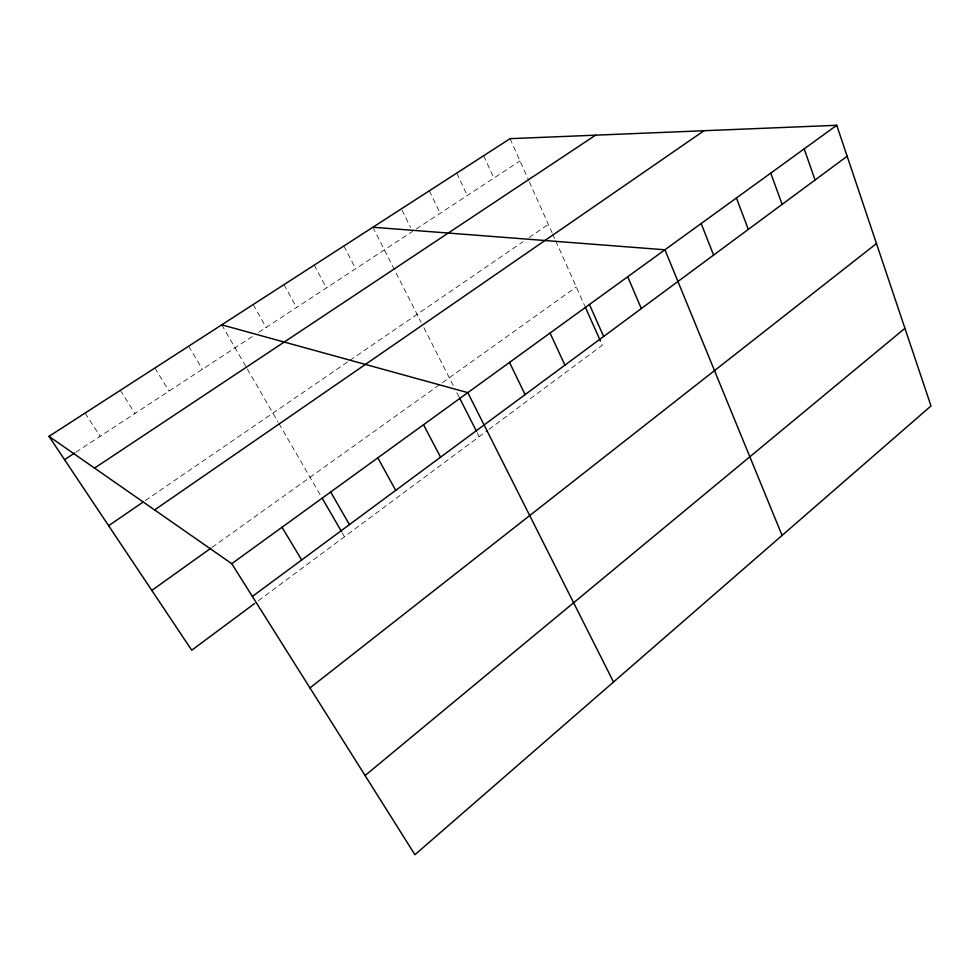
<?xml version="1.0" encoding="UTF-8"?>
<svg xmlns="http://www.w3.org/2000/svg" width="980" height="980" viewBox="0 0 980 980"><rect width="100%" height="100%" fill="white"/><g stroke="black" fill="none" stroke-linecap="round" stroke-linejoin="round"><path stroke-width="0.73" stroke-dasharray="4.9 3.68" d="M258.34 600.74L487.697 430.343M488.91 429.436L602.308 345.193L601.083 342.449M212.096 547.33L576.301 286.969M145.358 500.535L348.537 361.302M349.799 360.432L523.051 241.717M529.065 237.589L548.347 224.383M75.975 452.148L253.698 335.589M258.659 332.33L412.543 231.415M416.316 228.94L520 160.928M85.064 413.082L100.132 436.308M120.344 390.31L134.946 413.474M154.865 368.015L169.025 391.118M188.662 346.197L202.395 369.24M221.737 324.833L246.543 367.647M247.303 368.97L278.161 422.221M278.908 423.519L320.656 495.586M342.265 532.899L344.495 536.734M253.195 304.523L266.119 327.443M284.016 284.629L296.56 307.475M314.225 265.115L326.413 287.9M343.845 245.992L355.679 268.704M372.89 227.238L421.167 322.334M423.887 327.688L454.108 387.235M456.852 392.637L458.922 396.704M477.187 432.682L479.196 436.651M402.033 210.173L410.571 227.434M429.326 190.806L440.167 213.297M456.741 173.105L467.276 195.51M483.655 155.722L493.883 178.066M510.066 138.67L528.722 180.455M529.347 181.851L552.034 232.64M552.647 234.012L555.096 239.512M555.721 240.884L584.656 305.687"/><path stroke-width="1.47" d="M365.087 775.523L904.932 328.312M309.962 687.936L876.475 243.567M254.678 603.46L191.737 650.218L49 436.37L510.066 138.67L836.749 125.281L931 405.941L414.932 854.719L231.758 563.684L49 436.37M252.387 596.44L847.149 156.249M231.758 563.684L836.749 125.281M151.827 590.413L210.859 548.212M154.595 509.931L704.02 130.72M108.633 525.697L142.872 502.226M94.558 468.097L595.558 135.167M64.545 459.657L74.713 452.981M372.89 227.238L664.942 249.778L782.089 535.435M221.737 324.833L467.803 392.637L613.529 682.019M282.019 527.252L301.681 559.96M322.175 498.208L341.53 531.626M330.689 491.997L349.431 524.619M377.827 457.844L395.7 490.368M423.507 424.732L440.571 457.17M459.608 398.052L476.513 431.359M509.514 362.404L525.084 394.622M550.049 333.041L564.921 365.136M585.256 307.022L600.471 341.077M589.433 304.498L603.643 336.471M627.715 276.752L641.312 308.602M701.166 223.526L713.599 255.094M736.421 197.985L748.316 229.406M770.745 173.105L782.126 204.379M804.176 148.874L815.054 180.002"/></g></svg>
